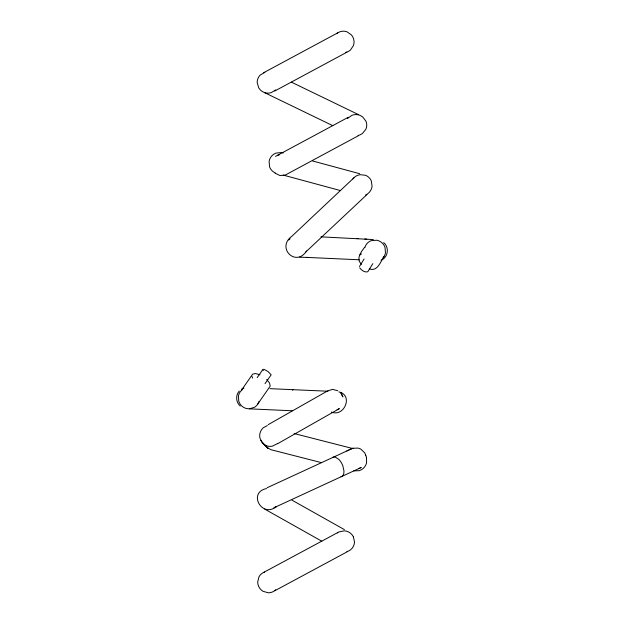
<?xml version="1.0" encoding="UTF-8"?>
<svg xmlns="http://www.w3.org/2000/svg" width="624" height="624" viewBox="0 0 624 624"><rect width="100%" height="100%" fill="white"/><g stroke="black" fill="none" stroke-linecap="round" stroke-linejoin="round"><path stroke-width="0.94" d="M292.601 390.289L292.921 389.68L328.013 391.225M364.666 247.221C361.039 252.026 355.563 259.046 361.592 264.28M359.463 266.51L364.081 259.038M372.824 263.656L367.786 271.76C364.72 272.696 361.452 270.254 359.728 267.852M383.932 256.55C380.539 261.635 377.543 271.97 369.346 268.882M353.894 177.848L292.024 236.114C275.855 247.697 295.924 267.634 306.579 250.973M239.281 391.069C235.396 395.265 235.911 402.332 240.232 406.045M241.558 390.047L252.665 374.135L255.559 373.526L259.943 374.813M257.197 377.621L263.063 369.213M265.028 383.635L271.159 374.813L268.086 371.608L264.116 369.346M257.759 404.032L270.192 386.131L269.584 383.12L266.705 379.447M366.92 194.594L305.924 251.862M347.443 118.529L351.944 115.292A11.068 11.037 -1.7 0 1 360.227 115.448L362.653 116.867L365.992 121.259A10.343 10.312 -1.7 0 1 365.851 129.332L362.365 133.591L359.9 134.924A11.068 11.037 -1.7 0 1 358.082 135.439M288.678 239.99L290.121 238.719M275.761 89.926L271.019 92.75L268.25 93.148A10.951 10.92 -1.7 0 1 260.559 90.16L258.788 87.984L257.189 82.703A10.452 10.421 -1.7 0 1 260.122 75.153L264.865 72.329M277.228 443.734L272.29 446.207A10.53 10.499 -46 0 1 262.259 442.822L259.849 437.869A10.795 10.764 -46 0 1 263.305 427.736L267.361 425.568M359.978 254.904L361.522 253.89M268.211 424.648L327.772 390.819L332.615 389.376L337.717 390.71M277.61 443.719L339.362 408.65L337.054 409.711M263.718 72.673L337.693 32.869M274.747 91.018L346.928 52.19M275.504 156.413L348.356 117.226M358.558 135.642L285.246 175.079L279.958 175.539L275.098 173.199M264.124 572.169L337.74 532.568M274.81 590.741L347.35 551.717M381.061 260.231C388.159 257.618 389.509 247.237 383.674 242.596M241.41 389.275L243.953 388.089M267.158 487.742L352.763 448.25L358.207 448.094L360.773 449.077L364.72 452.86L365.828 455.387M350.251 449.389L352.763 448.25M346.819 450.957L349.05 449.951M358.706 468.616L361.218 467.485L273.959 507.757L276.284 506.657C261.846 518.404 247.533 492.391 266.526 488.553M346.975 551.577L348.73 550.969A10.53 10.499 0.1 0 0 354.533 542.084L353.363 536.687M277.859 155.15L279.599 154.752M242.135 389.86A10.444 10.343 62.3 0 0 238.407 396.006L238.797 401.489L240.037 403.993A10.873 10.772 62.3 0 0 246.815 408.611L249.577 408.829L254.764 407.144A10.444 10.343 62.3 0 0 259.022 401.357M299.598 257.205L308.084 257.439M306.509 257.392L359.252 259.787M320.954 236.847L373.331 239.577M270.02 388.658L292.921 389.68M292.235 410.771L249.631 408.853M356.733 238.547L358.215 238.633M364.822 239.015L366.787 239.132M353.714 470.878L359.221 470.691A10.826 10.803 -54.2 0 0 366.577 462.875L366.452 457.353M294.13 433.54L353.122 448.633M321.532 462.649L270.722 449.647L266.214 446.893M312.491 160.945L359.681 173.698M283.226 175.094L340.509 190.585M338.816 391.888C353.558 394.93 344.378 417.409 331.43 412.066M291.424 82.157L358.644 114.676M264.459 92.594L332.834 125.681M292.04 500.175L344.362 529.597M264.716 509.106L321.828 541.219M262.259 442.822L268.289 448.586L260.731 440.505M263.078 369.868L263.492 370.445M252.034 376.49L252.65 378.136M264.475 572.099A10.452 10.312 61.7 0 0 259.03 576.724L257.681 582.028A10.834 10.686 61.7 0 0 263.032 591.31L268.297 592.8A10.452 10.312 61.7 0 0 275.683 589.766M383.167 257.689A10.429 10.304 61.1 0 0 385.476 252.767L385.008 247.283A10.897 10.764 61.1 0 0 376.904 240.24L371.452 240.568A10.429 10.304 61.1 0 0 364.853 247.619M345.618 52.346A10.452 10.312 61.7 0 0 350.485 49.998L353.504 45.466A10.834 10.686 61.7 0 0 351.484 34.96L346.991 31.801A10.452 10.312 61.7 0 0 336.718 33.673M283.195 152.981A10.553 10.514 -14.5 0 0 281.393 152.529L275.886 153.122A10.842 10.811 -14.5 0 0 269.084 161.429L269.607 166.928A10.553 10.514 -14.5 0 0 275.168 172.848M341 476.759A10.959 5.585 65.3 0 0 343.84 473.195L343.964 471.003L342.88 465.941A10.397 5.304 65.3 0 0 338.668 459.241L335.244 457.111L333.684 457.018A10.959 5.585 65.3 0 0 332.374 457.603M353.356 536.687A10.865 10.834 0.1 0 0 344.354 530.821L338.933 531.929A10.53 10.499 0.1 0 0 337.35 532.896M365.633 194.984A10.889 10.85 -14.5 0 0 372.083 186.381L371.319 180.921A10.491 10.46 -14.5 0 0 365.492 175.274L360.001 174.673L357.31 175.453A10.889 10.85 -14.5 0 0 352.95 178.909M365.336 454.818A10.514 10.491 -54.2 0 1 366.452 457.353M341.702 394.462L340.634 392.379L342.927 396.95L341.702 394.462"/></g></svg>
